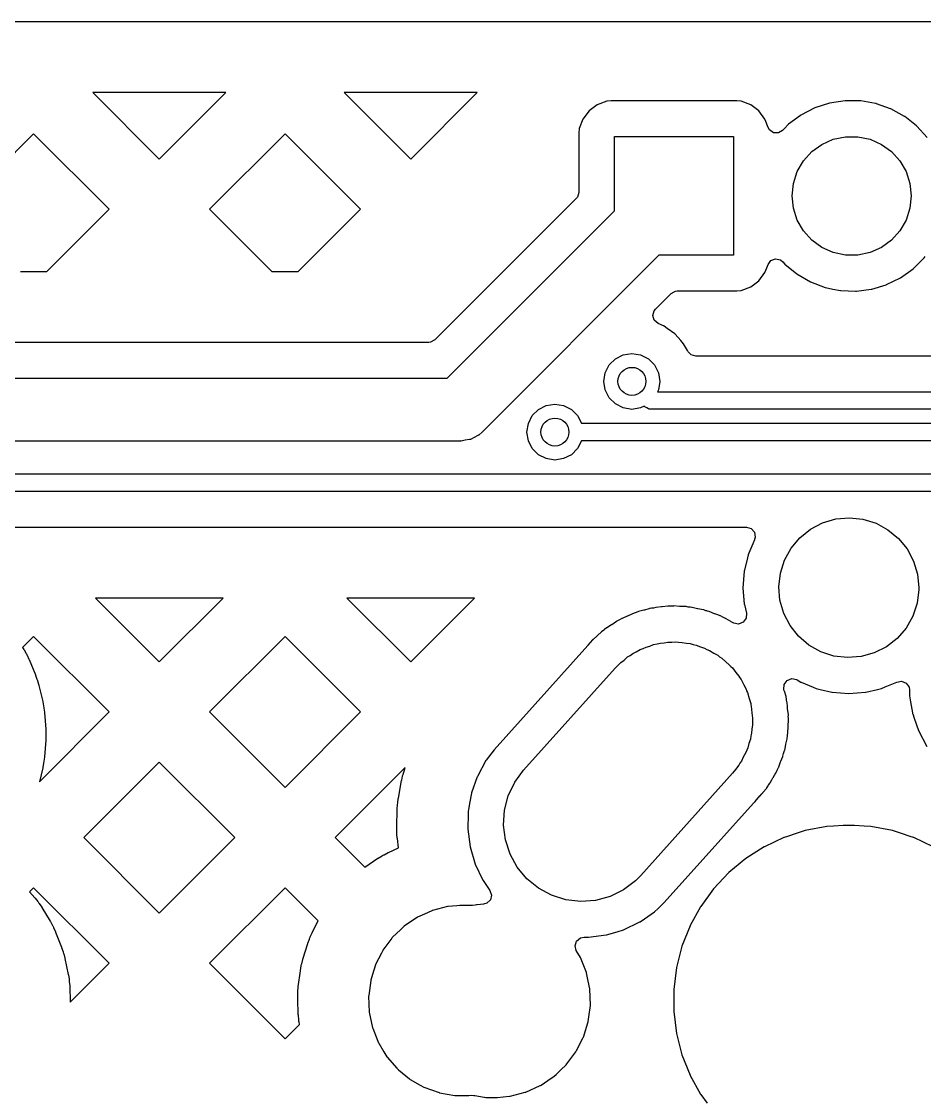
# Model space of a CAD drawing. Extents: x 124.3 to 210.2, y -114.7 to -26.3.
# Drawn here: x 166.68 to 179.58, y -41.89 to -26.51 of the extents above; entities that cross this region are included whole.
import ezdxf

# ---------------------------------------------------------------- set-up
doc = ezdxf.new("R2010")
doc.units = 0
doc.layers.add('BLACK', color=7, linetype='CONTINUOUS')

msp = doc.modelspace()

# ---------------------------------------------------------------- linework, layer by layer
at = {"layer": 'BLACK', "linetype": 'CONTINUOUS'}
for p, q in [((128.64, -26.5085), (205.862, -26.5085)), ((169.598, -27.5225), (167.695, -27.5225)), ((167.695, -27.5225), (168.647, -28.4742)), ((168.647, -28.4742), (169.598, -27.5225)), ((173.191, -27.5225), (171.287, -27.5225)), ((171.287, -27.5225), (172.239, -28.4742)), ((172.239, -28.4742), (173.191, -27.5225)), ((175.04, -27.6483), (174.903, -27.6994)), ((175.102, -27.6415), (175.04, -27.6483)), ((176.898, -27.6415), (175.102, -27.6415)), ((176.96, -27.6483), (176.898, -27.6415)), ((177.097, -27.6994), (176.96, -27.6483)), ((178.224, -27.674), (178.012, -27.7434)), ((178.445, -27.6402), (178.224, -27.674)), ((178.45, -27.6402), (178.445, -27.6402)), ((178.594, -27.642), (178.45, -27.6402)), ((178.45, -27.6402), (178.45, -27.6402)), ((178.668, -27.6429), (178.594, -27.642)), ((178.673, -27.6438), (178.668, -27.6429)), ((178.883, -27.6812), (178.673, -27.6438)), ((178.673, -27.6438), (178.673, -27.6438)), ((174.787, -27.7867), (174.699, -27.9033)), ((174.903, -27.6994), (174.787, -27.7867)), ((177.213, -27.7867), (177.097, -27.6994)), ((177.301, -27.9033), (177.213, -27.7867)), ((178.012, -27.7434), (177.814, -27.8465)), ((178.888, -27.6821), (178.883, -27.6812)), ((178.883, -27.6812), (178.883, -27.6812)), ((178.893, -27.6838), (178.888, -27.6821)), ((179.094, -27.7549), (178.893, -27.6838)), ((178.893, -27.6838), (178.893, -27.6838)), ((179.099, -27.7566), (179.094, -27.7549)), ((179.094, -27.7549), (179.094, -27.7549)), ((179.294, -27.8646), (179.099, -27.7566)), ((174.699, -27.9033), (174.648, -28.0397)), ((177.304, -27.9117), (177.301, -27.9033)), ((177.345, -28.0222), (177.304, -27.9117)), ((177.635, -27.9806), (177.579, -28.0397)), ((177.639, -27.9775), (177.635, -27.9806)), ((177.809, -27.8496), (177.639, -27.9775)), ((177.814, -27.8465), (177.809, -27.8496)), ((177.809, -27.8496), (177.809, -27.8496)), ((179.298, -27.8678), (179.294, -27.8646)), ((179.466, -27.9998), (179.298, -27.8678)), ((179.298, -27.8678), (179.298, -27.8678)), ((166.851, -28.1121), (165.772, -29.1912)), ((167.93, -29.1912), (166.851, -28.1121)), ((170.443, -28.1121), (169.364, -29.1912)), ((171.522, -29.1912), (170.443, -28.1121)), ((174.648, -28.0397), (174.641, -28.1019)), ((174.641, -28.1019), (174.641, -28.9508)), ((177.364, -28.0558), (177.345, -28.0222)), ((177.422, -28.097), (177.364, -28.0558)), ((177.493, -28.1005), (177.422, -28.097)), ((177.554, -28.0651), (177.493, -28.1005)), ((177.579, -28.0397), (177.554, -28.0651)), ((179.466, -27.9999), (179.466, -27.9998)), ((179.47, -28.0031), (179.466, -27.9999)), ((179.62, -28.1683), (179.47, -28.0031)), ((175.15, -29.2136), (175.15, -28.15)), ((175.15, -28.15), (176.85, -28.15)), ((176.85, -28.15), (176.85, -29.85)), ((177.971, -28.3683), (178.115, -28.2639)), ((178.115, -28.2639), (178.277, -28.1916)), ((178.277, -28.1916), (178.451, -28.1547)), ((178.451, -28.1547), (178.629, -28.1547)), ((178.629, -28.1547), (178.803, -28.1916)), ((178.803, -28.1916), (178.965, -28.2639)), ((178.965, -28.2639), (179.109, -28.3683)), ((177.852, -28.5004), (177.971, -28.3683)), ((179.109, -28.3683), (179.228, -28.5004)), ((177.763, -28.6543), (177.852, -28.5004)), ((179.228, -28.5004), (179.317, -28.6543)), ((177.709, -28.8233), (177.763, -28.6543)), ((179.317, -28.6543), (179.371, -28.8233)), ((177.69, -29), (177.709, -28.8233)), ((179.371, -28.8233), (179.39, -29)), ((174.605, -29.0399), (172.586, -31.0586)), ((174.621, -29.0189), (174.605, -29.0399)), ((174.641, -28.9508), (174.621, -29.0189)), ((177.709, -29.1767), (177.69, -29)), ((179.39, -29), (179.371, -29.1767)), ((167.039, -30.0815), (167.93, -29.1912)), ((169.364, -29.1912), (170.254, -30.0815)), ((170.632, -30.0815), (171.522, -29.1912)), ((172.76, -31.604), (175.15, -29.2136)), ((177.763, -29.3457), (177.709, -29.1767)), ((179.371, -29.1767), (179.317, -29.3457)), ((177.852, -29.4996), (177.763, -29.3457)), ((179.317, -29.3457), (179.228, -29.4996)), ((177.971, -29.6317), (177.852, -29.4996)), ((179.228, -29.4996), (179.109, -29.6317)), ((178.115, -29.7361), (177.971, -29.6317)), ((179.109, -29.6317), (178.965, -29.7361)), ((178.277, -29.8084), (178.115, -29.7361)), ((178.451, -29.8453), (178.277, -29.8084)), ((178.803, -29.8084), (178.629, -29.8453)), ((178.965, -29.7361), (178.803, -29.8084)), ((175.786, -29.85), (173.264, -32.3722)), ((176.85, -29.85), (175.786, -29.85)), ((177.326, -30.0284), (177.345, -29.9794)), ((177.345, -29.9794), (177.387, -29.9226)), ((177.387, -29.9226), (177.454, -29.8979)), ((177.454, -29.8979), (177.523, -29.9131)), ((177.523, -29.9131), (177.558, -29.9411)), ((177.558, -29.9411), (177.586, -29.9739)), ((177.586, -29.9739), (177.758, -30.1166)), ((178.629, -29.8453), (178.451, -29.8453)), ((179.433, -30.0285), (179.552, -29.9098)), ((179.552, -29.9098), (179.578, -29.8835)), ((179.578, -29.8835), (179.59, -29.8663)), ((166.662, -30.0815), (167.039, -30.0815)), ((170.254, -30.0815), (170.632, -30.0815)), ((177.213, -30.2133), (177.301, -30.0967)), ((177.301, -30.0967), (177.326, -30.0284)), ((177.758, -30.1166), (177.951, -30.2293)), ((179.238, -30.1709), (179.42, -30.0412)), ((179.42, -30.0412), (179.433, -30.0285)), ((177.097, -30.3006), (177.213, -30.2133)), ((177.951, -30.2293), (178.16, -30.309)), ((178.828, -30.3319), (179.032, -30.2707)), ((179.032, -30.2707), (179.037, -30.2692)), ((179.032, -30.2707), (179.032, -30.2707)), ((179.037, -30.2692), (179.238, -30.1709)), ((175.737, -30.619), (175.96, -30.3954)), ((175.96, -30.3954), (176.004, -30.3714)), ((176.004, -30.3714), (176.022, -30.3614)), ((176.022, -30.3614), (176.049, -30.3585)), ((176.049, -30.3585), (176.898, -30.3585)), ((176.898, -30.3585), (176.96, -30.3517)), ((176.96, -30.3517), (177.097, -30.3006)), ((178.16, -30.309), (178.165, -30.3101)), ((178.165, -30.3101), (178.165, -30.3101)), ((178.165, -30.3101), (178.272, -30.3319)), ((178.272, -30.3319), (178.379, -30.3536)), ((178.379, -30.3536), (178.384, -30.3538)), ((178.384, -30.3538), (178.384, -30.3538)), ((178.384, -30.3538), (178.597, -30.3616)), ((178.597, -30.3616), (178.597, -30.3616)), ((178.597, -30.3616), (178.602, -30.3618)), ((178.602, -30.3618), (178.607, -30.3611)), ((178.607, -30.3611), (178.818, -30.334)), ((178.607, -30.3611), (178.607, -30.3611)), ((178.818, -30.334), (178.823, -30.3334)), ((178.818, -30.334), (178.818, -30.334)), ((178.823, -30.3334), (178.828, -30.3319)), ((175.7, -30.7093), (175.719, -30.641)), ((175.72, -30.7772), (175.7, -30.7093)), ((175.719, -30.641), (175.737, -30.619)), ((175.774, -30.8232), (175.72, -30.7772)), ((175.851, -30.8572), (175.774, -30.8232)), ((175.857, -30.8599), (175.851, -30.8572)), ((175.851, -30.8572), (175.851, -30.8572)), ((175.862, -30.8638), (175.857, -30.8599)), ((175.904, -30.8941), (175.862, -30.8638)), ((175.862, -30.8638), (175.862, -30.8638)), ((176.011, -30.9721), (175.904, -30.8941)), ((172.586, -31.0586), (172.524, -31.0926)), ((176.016, -30.977), (176.011, -30.9721)), ((176.097, -31.0674), (176.016, -30.977)), ((176.016, -30.977), (176.016, -30.977)), ((172.497, -31.0955), (150.977, -31.0955)), ((172.524, -31.0926), (172.497, -31.0955)), ((176.139, -31.1141), (176.097, -31.0674)), ((176.195, -31.2105), (176.139, -31.1141)), ((176.205, -31.229), (176.195, -31.2105)), ((175.076, -31.4159), (175.165, -31.3274)), ((175.165, -31.3274), (175.276, -31.2706)), ((175.276, -31.2706), (175.4, -31.251)), ((175.4, -31.251), (175.524, -31.2706)), ((175.524, -31.2706), (175.635, -31.3274)), ((175.635, -31.3274), (175.724, -31.4159)), ((176.246, -31.272), (176.205, -31.229)), ((176.315, -31.292), (176.246, -31.272)), ((183.451, -31.292), (176.315, -31.292)), ((175.02, -31.5274), (175.076, -31.4159)), ((175.724, -31.4159), (175.78, -31.5274)), ((145.996, -31.604), (172.76, -31.604)), ((175, -31.651), (175.02, -31.5274)), ((175.02, -31.7746), (175, -31.651)), ((175.78, -31.5274), (175.8, -31.651)), ((175.8, -31.651), (175.78, -31.7746)), ((175.076, -31.8861), (175.02, -31.7746)), ((175.78, -31.7746), (175.767, -31.8005)), ((175.767, -31.8005), (183.487, -31.8005)), ((174.176, -31.9951), (174.3, -31.9755)), ((174.3, -31.9755), (174.424, -31.9951)), ((175.165, -31.9746), (175.076, -31.8861)), ((175.276, -32.0314), (175.165, -31.9746)), ((173.976, -32.1404), (174.065, -32.0519)), ((174.065, -32.0519), (174.176, -31.9951)), ((174.424, -31.9951), (174.535, -32.0519)), ((174.535, -32.0519), (174.624, -32.1404)), ((175.4, -32.051), (175.276, -32.0314)), ((175.524, -32.0314), (175.4, -32.051)), ((175.577, -32.0044), (175.524, -32.0314)), ((175.586, -32.0139), (175.577, -32.0044)), ((175.613, -32.0287), (175.586, -32.0139)), ((175.639, -32.0454), (175.613, -32.0287)), ((175.645, -32.0463), (175.639, -32.0454)), ((175.648, -32.0476), (175.645, -32.0463)), ((175.652, -32.0473), (175.648, -32.0476)), ((175.674, -32.0505), (175.652, -32.0473)), ((183.435, -32.0505), (175.674, -32.0505)), ((173.9, -32.3755), (173.92, -32.2519)), ((173.92, -32.2519), (173.976, -32.1404)), ((174.624, -32.1404), (174.68, -32.2505)), ((174.68, -32.2505), (183.3, -32.2505)), ((173.199, -32.4262), (173.145, -32.4521)), ((173.204, -32.4213), (173.199, -32.4262)), ((173.211, -32.4181), (173.204, -32.4213)), ((173.264, -32.3722), (173.211, -32.4181)), ((173.92, -32.4991), (173.9, -32.3755)), ((172.946, -32.504), (145.996, -32.504)), ((172.953, -32.5029), (172.946, -32.504)), ((172.96, -32.5038), (172.953, -32.5029)), ((173.019, -32.493), (172.96, -32.5038)), ((173.078, -32.4841), (173.019, -32.493)), ((173.085, -32.481), (173.078, -32.4841)), ((173.092, -32.4797), (173.085, -32.481)), ((173.145, -32.4521), (173.092, -32.4797)), ((173.976, -32.6106), (173.92, -32.4991)), ((174.68, -32.5005), (174.624, -32.6106)), ((183.249, -32.5005), (174.68, -32.5005)), ((174.065, -32.6991), (173.976, -32.6106)), ((174.176, -32.7559), (174.065, -32.6991)), ((174.535, -32.6991), (174.424, -32.7559)), ((174.624, -32.6106), (174.535, -32.6991)), ((174.3, -32.7755), (174.176, -32.7559)), ((174.424, -32.7559), (174.3, -32.7755)), ((154, -32.975), (183.3, -32.975)), ((183.248, -33.225), (154.052, -33.225)), ((177.952, -33.7632), (178.125, -33.6728)), ((178.125, -33.6728), (178.313, -33.6177)), ((178.313, -33.6177), (178.507, -33.6)), ((178.507, -33.6), (178.701, -33.6204)), ((178.701, -33.6204), (178.888, -33.6781)), ((162.861, -33.7335), (177.038, -33.7335)), ((177.038, -33.7335), (177.106, -33.7535)), ((177.106, -33.7535), (177.153, -33.8072)), ((177.153, -33.8072), (177.163, -33.8774)), ((177.8, -33.8855), (177.952, -33.7632)), ((178.888, -33.6781), (179.059, -33.771)), ((179.059, -33.771), (179.21, -33.8954)), ((177.126, -33.9746), (177.072, -34.1053)), ((177.151, -33.9158), (177.126, -33.9746)), ((177.152, -33.913), (177.151, -33.9158)), ((177.151, -33.9158), (177.151, -33.9158)), ((177.163, -33.8774), (177.152, -33.9129)), ((177.152, -33.9129), (177.152, -33.913)), ((177.675, -34.035), (177.8, -33.8855)), ((179.21, -33.8954), (179.333, -34.0466)), ((177.061, -34.1324), (177.052, -34.1715)), ((177.072, -34.1053), (177.061, -34.1324)), ((177.581, -34.2061), (177.675, -34.035)), ((179.333, -34.0466), (179.425, -34.2189)), ((177.052, -34.1715), (177.009, -34.3486)), ((177.522, -34.3921), (177.581, -34.2061)), ((179.425, -34.2189), (179.481, -34.4058)), ((177.005, -34.3633), (176.987, -34.6)), ((177.009, -34.3486), (177.005, -34.3633)), ((177.5, -34.586), (177.522, -34.3921)), ((179.481, -34.4058), (179.5, -34.6)), ((177.516, -34.7805), (177.5, -34.586)), ((169.558, -34.7475), (167.736, -34.7475)), ((167.736, -34.7475), (168.647, -35.6584)), ((168.647, -35.6584), (169.558, -34.7475)), ((173.15, -34.7475), (171.328, -34.7475)), ((171.328, -34.7475), (172.239, -35.6584)), ((172.239, -35.6584), (173.15, -34.7475)), ((176.987, -34.6), (177.005, -34.8367)), ((179.5, -34.6279), (179.475, -34.8215)), ((179.5, -34.6), (179.5, -34.6279)), ((175.643, -34.9019), (175.579, -34.921)), ((175.652, -34.8993), (175.643, -34.9019)), ((175.657, -34.8978), (175.652, -34.8993)), ((175.652, -34.8993), (175.652, -34.8993)), ((175.661, -34.8972), (175.657, -34.8978)), ((175.68, -34.8947), (175.661, -34.8972)), ((175.661, -34.8972), (175.661, -34.8972)), ((175.694, -34.8928), (175.68, -34.8947)), ((175.707, -34.8904), (175.694, -34.8928)), ((175.744, -34.8816), (175.707, -34.8904)), ((175.824, -34.8753), (175.744, -34.8816)), ((175.831, -34.8746), (175.824, -34.8753)), ((175.911, -34.8638), (175.831, -34.8746)), ((175.916, -34.864), (175.911, -34.8638)), ((175.949, -34.8648), (175.916, -34.864)), ((175.916, -34.864), (175.916, -34.864)), ((175.962, -34.8644), (175.949, -34.8648)), ((175.995, -34.8618), (175.962, -34.8644)), ((176, -34.8614), (175.995, -34.8618)), ((175.995, -34.8618), (175.995, -34.8618)), ((176.081, -34.8678), (176, -34.8614)), ((176.087, -34.8681), (176.081, -34.8678)), ((176.168, -34.8701), (176.087, -34.8681)), ((176.173, -34.871), (176.168, -34.8701)), ((176.206, -34.877), (176.173, -34.871)), ((176.173, -34.871), (176.173, -34.871)), ((176.219, -34.8787), (176.206, -34.877)), ((176.231, -34.8796), (176.219, -34.8787)), ((176.256, -34.8816), (176.231, -34.8796)), ((176.261, -34.8828), (176.256, -34.8816)), ((176.335, -34.9005), (176.261, -34.8828)), ((176.261, -34.8828), (176.261, -34.8828)), ((176.342, -34.9019), (176.335, -34.9005)), ((176.421, -34.9165), (176.342, -34.9019)), ((177.005, -34.8367), (177.007, -34.8415)), ((177.007, -34.8415), (177.007, -34.8415)), ((177.007, -34.8415), (177.036, -34.9643)), ((177.57, -34.9681), (177.516, -34.7805)), ((179.475, -34.8215), (179.414, -35.0067)), ((175.256, -35.04), (175.224, -35.0598)), ((175.261, -35.0381), (175.256, -35.04)), ((175.331, -35.0091), (175.261, -35.0381)), ((175.261, -35.0381), (175.261, -35.0381)), ((175.337, -35.0064), (175.331, -35.0091)), ((175.406, -34.9734), (175.337, -35.0064)), ((175.41, -34.9713), (175.406, -34.9734)), ((175.447, -34.9604), (175.41, -34.9713)), ((175.459, -34.9561), (175.447, -34.9604)), ((175.494, -34.9416), (175.459, -34.9561)), ((175.572, -34.9228), (175.494, -34.9416)), ((175.579, -34.921), (175.572, -34.9228)), ((176.426, -34.9182), (176.421, -34.9165)), ((176.457, -34.9291), (176.426, -34.9182)), ((176.426, -34.9182), (176.426, -34.9182)), ((176.47, -34.9328), (176.457, -34.9291)), ((176.48, -34.9352), (176.47, -34.9328)), ((176.506, -34.9416), (176.48, -34.9352)), ((176.581, -34.9726), (176.506, -34.9416)), ((176.587, -34.975), (176.581, -34.9726)), ((176.627, -34.9888), (176.587, -34.975)), ((176.659, -35.0003), (176.627, -34.9888)), ((176.664, -35.0019), (176.659, -35.0003)), ((176.659, -35.0003), (176.659, -35.0003)), ((176.668, -35.0043), (176.664, -35.0019)), ((176.697, -35.02), (176.668, -35.0043)), ((176.668, -35.0043), (176.668, -35.0043)), ((176.709, -35.0255), (176.697, -35.02)), ((176.739, -35.0381), (176.709, -35.0255)), ((176.744, -35.04), (176.739, -35.0381)), ((176.739, -35.0381), (176.739, -35.0381)), ((176.748, -35.0426), (176.744, -35.04)), ((176.813, -35.0823), (176.748, -35.0426)), ((176.748, -35.0426), (176.748, -35.0426)), ((177.033, -35.0352), (176.991, -35.093)), ((177.036, -34.9643), (177.033, -35.0352)), ((177.659, -35.1417), (177.57, -34.9681)), ((179.414, -35.0067), (179.317, -35.1764)), ((174.998, -35.2068), (174.967, -35.2284)), ((175.008, -35.1989), (174.998, -35.2068)), ((175.037, -35.1744), (175.008, -35.1989)), ((175.041, -35.1718), (175.037, -35.1744)), ((175.106, -35.1322), (175.041, -35.1718)), ((175.041, -35.1718), (175.041, -35.1718)), ((175.111, -35.1285), (175.106, -35.1322)), ((175.178, -35.0824), (175.111, -35.1285)), ((175.183, -35.0803), (175.178, -35.0824)), ((175.213, -35.066), (175.183, -35.0803)), ((175.183, -35.0803), (175.183, -35.0803)), ((175.224, -35.0598), (175.213, -35.066)), ((176.819, -35.0857), (176.813, -35.0823)), ((176.854, -35.1046), (176.819, -35.0857)), ((176.925, -35.1192), (176.854, -35.1046)), ((176.991, -35.093), (176.925, -35.1192)), ((177.781, -35.2947), (177.659, -35.1417)), ((179.317, -35.1764), (179.19, -35.3242)), ((166.851, -35.2963), (166.694, -35.4529)), ((167.93, -36.3754), (166.851, -35.2963)), ((170.443, -35.2963), (169.364, -36.3754)), ((171.522, -36.3754), (170.443, -35.2963)), ((174.838, -35.3451), (174.772, -35.4224)), ((174.841, -35.3414), (174.838, -35.3451)), ((174.838, -35.3451), (174.838, -35.3451)), ((174.845, -35.3382), (174.841, -35.3414)), ((174.903, -35.2889), (174.845, -35.3382)), ((174.845, -35.3382), (174.845, -35.3382)), ((174.908, -35.2844), (174.903, -35.2889)), ((174.967, -35.2284), (174.908, -35.2844)), ((177.929, -35.4211), (177.781, -35.2947)), ((179.19, -35.3242), (179.036, -35.4443)), ((166.694, -35.4529), (166.713, -35.4832)), ((166.713, -35.4832), (166.715, -35.4875)), ((166.715, -35.4875), (166.745, -35.5397)), ((174.77, -35.4247), (173.433, -36.915)), ((174.772, -35.4224), (174.77, -35.4247)), ((175.411, -35.5418), (175.462, -35.5165)), ((175.462, -35.5165), (175.516, -35.4846)), ((175.516, -35.4846), (175.561, -35.4678)), ((175.561, -35.4678), (175.602, -35.4476)), ((175.602, -35.4476), (175.654, -35.4334)), ((175.654, -35.4334), (175.709, -35.4133)), ((175.709, -35.4133), (175.761, -35.4044)), ((175.761, -35.4044), (175.809, -35.3914)), ((175.809, -35.3914), (175.859, -35.3876)), ((175.859, -35.3876), (175.912, -35.3785)), ((175.912, -35.3785), (175.969, -35.3792)), ((175.969, -35.3792), (176.022, -35.3752)), ((176.022, -35.3752), (176.068, -35.3805)), ((176.068, -35.3805), (176.118, -35.3812)), ((176.118, -35.3812), (176.178, -35.3931)), ((176.178, -35.3931), (176.234, -35.3996)), ((176.234, -35.3996), (176.275, -35.4124)), ((176.275, -35.4124), (176.32, -35.4213)), ((176.32, -35.4213), (176.381, -35.4457)), ((176.381, -35.4457), (176.438, -35.4637)), ((176.438, -35.4637), (176.472, -35.4822)), ((176.472, -35.4822), (176.511, -35.4976)), ((176.511, -35.4976), (176.57, -35.535)), ((178.1, -35.5164), (177.929, -35.4211)), ((178.285, -35.5767), (178.1, -35.5164)), ((179.036, -35.4443), (178.862, -35.5323)), ((166.745, -35.5397), (166.747, -35.5441)), ((166.747, -35.5441), (166.756, -35.5617)), ((166.756, -35.5617), (166.758, -35.5661)), ((166.758, -35.5661), (166.783, -35.6205)), ((166.783, -35.6205), (166.785, -35.625)), ((166.785, -35.625), (166.876, -35.8444)), ((175.195, -35.7155), (175.24, -35.6706)), ((175.24, -35.6706), (175.289, -35.6338)), ((175.289, -35.6338), (175.339, -35.5899)), ((175.339, -35.5899), (175.377, -35.5671)), ((175.377, -35.5671), (175.411, -35.5418)), ((176.57, -35.535), (176.626, -35.5651)), ((176.626, -35.5651), (176.653, -35.5875)), ((176.653, -35.5875), (176.685, -35.6075)), ((176.685, -35.6075), (176.74, -35.6582)), ((176.74, -35.6582), (176.791, -35.7003)), ((178.479, -35.5998), (178.285, -35.5767)), ((178.674, -35.5848), (178.479, -35.5998)), ((178.862, -35.5323), (178.674, -35.5848)), ((173.853, -37.2087), (175.163, -35.7487)), ((175.163, -35.7487), (175.178, -35.7332)), ((175.178, -35.7332), (175.184, -35.7256)), ((175.184, -35.7256), (175.195, -35.7155)), ((176.791, -35.7003), (176.812, -35.7246)), ((176.812, -35.7246), (176.836, -35.7472)), ((176.836, -35.7472), (176.884, -35.8109)), ((176.884, -35.8109), (176.928, -35.8644)), ((166.876, -35.8444), (166.878, -35.849)), ((166.878, -35.849), (166.898, -35.9051)), ((166.898, -35.9051), (166.9, -35.9098)), ((166.9, -35.9098), (166.906, -35.9286)), ((166.906, -35.9286), (166.908, -35.9333)), ((166.908, -35.9333), (166.924, -35.9909)), ((176.928, -35.8644), (176.942, -35.8887)), ((176.942, -35.8887), (176.959, -35.9122)), ((176.959, -35.9122), (176.997, -35.9879)), ((177.576, -35.9823), (177.618, -35.9246)), ((177.618, -35.9246), (177.683, -35.8983)), ((177.683, -35.8983), (177.753, -35.9119)), ((177.753, -35.9119), (177.761, -35.9164)), ((177.761, -35.9164), (177.813, -35.9482)), ((177.813, -35.9482), (177.818, -35.9501)), ((177.818, -35.9501), (177.818, -35.9501)), ((177.818, -35.9501), (177.989, -36.021)), ((179.044, -36.0074), (179.187, -35.9482)), ((179.187, -35.9488), (179.254, -35.9363)), ((179.187, -35.9482), (179.187, -35.9488)), ((179.254, -35.9363), (179.319, -35.963)), ((179.319, -35.963), (179.36, -36.021)), ((166.924, -35.9909), (166.925, -35.9957)), ((166.925, -35.9957), (166.981, -36.2266)), ((176.997, -35.9879), (177.032, -36.0514)), ((177.032, -36.0514), (177.039, -36.0742)), ((177.039, -36.0742), (177.05, -36.0968)), ((177.05, -36.0968), (177.075, -36.1832)), ((177.573, -36.0532), (177.576, -35.9823)), ((177.577, -36.0725), (177.573, -36.0532)), ((177.579, -36.0791), (177.577, -36.0725)), ((177.602, -36.1565), (177.579, -36.0791)), ((177.989, -36.021), (178.032, -36.0391)), ((178.032, -36.0391), (178.091, -36.0532)), ((178.091, -36.0532), (178.258, -36.0934)), ((178.258, -36.0934), (178.258, -36.0934)), ((178.258, -36.0934), (178.263, -36.0945)), ((178.263, -36.0945), (178.5, -36.1132)), ((178.5, -36.1132), (178.737, -36.0945)), ((178.737, -36.0945), (178.742, -36.0934)), ((178.742, -36.0934), (178.909, -36.0532)), ((178.742, -36.0934), (178.742, -36.0934)), ((178.909, -36.0532), (178.968, -36.0391)), ((178.968, -36.0391), (179.019, -36.0176)), ((179.019, -36.0176), (179.044, -36.0074)), ((179.36, -36.021), (179.367, -36.0603)), ((179.367, -36.0603), (179.368, -36.1219)), ((179.368, -36.1219), (179.368, -36.1457)), ((166.981, -36.2266), (166.982, -36.2314)), ((166.982, -36.2314), (166.993, -36.2901)), ((177.075, -36.1832), (177.098, -36.2546)), ((177.098, -36.2546), (177.1, -36.2746)), ((177.1, -36.2746), (177.106, -36.295)), ((177.603, -36.1614), (177.602, -36.1565)), ((177.607, -36.194), (177.603, -36.1614)), ((177.61, -36.2067), (177.607, -36.194)), ((177.618, -36.2437), (177.61, -36.2067)), ((177.622, -36.2952), (177.618, -36.2437)), ((179.368, -36.1457), (179.382, -36.2314)), ((179.382, -36.2314), (179.409, -36.3891)), ((166.933, -37.3725), (167.93, -36.3754)), ((166.993, -36.2901), (166.994, -36.295)), ((166.994, -36.295), (166.997, -36.3145)), ((166.997, -36.3145), (166.998, -36.3194)), ((166.998, -36.3194), (167.005, -36.3788)), ((167.005, -36.3788), (167.005, -36.3837)), ((167.005, -36.3837), (167.024, -36.6204)), ((169.364, -36.3754), (170.443, -37.4544)), ((170.443, -37.4544), (171.522, -36.3754)), ((177.106, -36.295), (177.115, -36.3903)), ((177.115, -36.3903), (177.124, -36.4666)), ((177.625, -36.3245), (177.622, -36.2952)), ((177.625, -36.3313), (177.625, -36.3245)), ((177.636, -36.4114), (177.625, -36.3313)), ((177.635, -36.4492), (177.636, -36.4163)), ((177.636, -36.4163), (177.636, -36.4114)), ((177.636, -36.4163), (177.636, -36.4163)), ((179.409, -36.3891), (179.411, -36.3992)), ((179.411, -36.3992), (179.412, -36.4039)), ((179.412, -36.4039), (179.432, -36.4633)), ((177.123, -36.5589), (177.114, -36.6219)), ((177.124, -36.4666), (177.123, -36.4829)), ((177.123, -36.4829), (177.125, -36.5)), ((177.125, -36.5), (177.123, -36.5589)), ((177.63, -36.6684), (177.632, -36.5877)), ((177.632, -36.5809), (177.633, -36.5702)), ((177.632, -36.5877), (177.632, -36.5809)), ((177.633, -36.5702), (177.639, -36.5)), ((177.636, -36.4621), (177.635, -36.4492)), ((177.636, -36.473), (177.636, -36.4621)), ((177.639, -36.5), (177.636, -36.473)), ((179.432, -36.4633), (179.493, -36.6429)), ((167.024, -36.6204), (167.024, -36.6254)), ((167.024, -36.6254), (167.027, -36.6852)), ((167.027, -36.7148), (167.024, -36.7746)), ((167.027, -36.6852), (167.027, -36.6901)), ((167.027, -36.6901), (167.027, -36.7099)), ((167.027, -36.7099), (167.027, -36.7148)), ((177.1, -36.7194), (177.094, -36.7626)), ((177.111, -36.6799), (177.1, -36.7194)), ((177.114, -36.6219), (177.111, -36.6799)), ((177.618, -36.7563), (177.621, -36.7184)), ((177.621, -36.7184), (177.623, -36.7056)), ((177.623, -36.7056), (177.629, -36.6733)), ((177.629, -36.6733), (177.63, -36.6684)), ((177.629, -36.6733), (177.629, -36.6733)), ((179.493, -36.6429), (179.612, -36.8707)), ((167.024, -36.7796), (167.005, -37.0163)), ((167.024, -36.7746), (167.024, -36.7796)), ((177.056, -36.8866), (177.04, -36.9201)), ((177.072, -36.8271), (177.056, -36.8866)), ((177.094, -36.7626), (177.072, -36.8271)), ((177.583, -36.9213), (177.598, -36.8419)), ((177.598, -36.8419), (177.599, -36.8352)), ((177.599, -36.8352), (177.617, -36.7611)), ((177.617, -36.7611), (177.618, -36.7563)), ((177.617, -36.7611), (177.617, -36.7611)), ((167.005, -37.0212), (166.998, -37.0806)), ((167.005, -37.0163), (167.005, -37.0212)), ((173.43, -36.9188), (173.318, -37.065)), ((173.431, -36.9169), (173.43, -36.9188)), ((173.43, -36.9188), (173.43, -36.9188)), ((173.433, -36.915), (173.431, -36.9169)), ((173.433, -36.915), (173.433, -36.915)), ((176.992, -37.0209), (176.964, -37.0794)), ((177.028, -36.9576), (176.992, -37.0209)), ((177.04, -36.9201), (177.028, -36.9576)), ((177.527, -37.0813), (177.556, -37.0109)), ((177.556, -37.0109), (177.558, -37.0063)), ((177.558, -37.0063), (177.567, -36.9694)), ((177.567, -36.9694), (177.571, -36.957)), ((177.571, -36.957), (177.582, -36.926)), ((177.582, -36.926), (177.583, -36.9213)), ((177.582, -36.926), (177.582, -36.926)), ((166.981, -37.1734), (166.933, -37.3725)), ((166.982, -37.1686), (166.981, -37.1734)), ((166.993, -37.1099), (166.982, -37.1686)), ((166.994, -37.105), (166.993, -37.1099)), ((166.997, -37.0855), (166.994, -37.105)), ((166.998, -37.0806), (166.997, -37.0855)), ((168.647, -37.0924), (167.568, -38.1714)), ((169.726, -38.1714), (168.647, -37.0924)), ((172.161, -37.1699), (171.16, -38.1714)), ((172.131, -37.2637), (172.149, -37.2066)), ((172.149, -37.2066), (172.15, -37.2019)), ((172.15, -37.2019), (172.161, -37.1699)), ((173.314, -37.07), (173.192, -37.2962)), ((173.318, -37.065), (173.314, -37.07)), ((173.726, -37.3806), (173.853, -37.2087)), ((176.878, -37.1966), (176.837, -37.2513)), ((176.927, -37.1372), (176.878, -37.1966)), ((176.944, -37.1063), (176.927, -37.1372)), ((176.964, -37.0794), (176.944, -37.1063)), ((177.462, -37.2393), (177.475, -37.2088)), ((177.475, -37.2088), (177.48, -37.1971)), ((177.48, -37.1971), (177.496, -37.1682)), ((177.496, -37.1682), (177.498, -37.1638)), ((177.496, -37.1682), (177.496, -37.1682)), ((177.498, -37.1638), (177.5, -37.1592)), ((177.5, -37.1592), (177.525, -37.0877)), ((177.5, -37.1592), (177.5, -37.1592)), ((177.525, -37.0877), (177.527, -37.0813)), ((172.063, -37.6085), (172.109, -37.3556)), ((172.109, -37.3556), (172.11, -37.3508)), ((172.11, -37.3508), (172.123, -37.2924)), ((172.123, -37.2924), (172.124, -37.2876)), ((172.124, -37.2876), (172.13, -37.2685)), ((172.13, -37.2685), (172.131, -37.2637)), ((173.19, -37.3008), (173.108, -37.534)), ((173.192, -37.2962), (173.19, -37.3008)), ((173.19, -37.3008), (173.19, -37.3008)), ((176.837, -37.2513), (175.527, -38.7113)), ((177.376, -37.39), (177.399, -37.3462)), ((177.399, -37.3462), (177.414, -37.319)), ((177.414, -37.319), (177.418, -37.3131)), ((177.418, -37.3131), (177.457, -37.2481)), ((177.457, -37.2481), (177.46, -37.2439)), ((177.46, -37.2439), (177.462, -37.2393)), ((177.462, -37.2393), (177.462, -37.2393)), ((173.634, -37.5734), (173.726, -37.3806)), ((177.273, -37.5249), (177.326, -37.4631)), ((177.326, -37.4631), (177.328, -37.4589)), ((177.328, -37.4589), (177.345, -37.4307)), ((177.328, -37.4589), (177.328, -37.4589)), ((177.345, -37.4307), (177.353, -37.42)), ((177.353, -37.42), (177.373, -37.394)), ((177.373, -37.3939), (177.376, -37.39)), ((177.373, -37.394), (177.373, -37.3939)), ((172.053, -37.6776), (172.054, -37.6727)), ((172.054, -37.6727), (172.062, -37.6134)), ((172.062, -37.6134), (172.063, -37.6085)), ((173.107, -37.5387), (173.08, -37.6828)), ((173.108, -37.534), (173.107, -37.5387)), ((173.108, -37.534), (173.108, -37.534)), ((173.579, -37.7801), (173.634, -37.5734)), ((177.138, -37.678), (177.15, -37.6663)), ((177.15, -37.6663), (177.155, -37.6618)), ((177.155, -37.6618), (177.159, -37.6586)), ((177.155, -37.6618), (177.155, -37.6618)), ((177.159, -37.6586), (177.162, -37.6549)), ((177.162, -37.6549), (177.229, -37.5768)), ((177.162, -37.6549), (177.162, -37.6549)), ((177.229, -37.5768), (177.231, -37.5745)), ((177.231, -37.5745), (177.256, -37.5461)), ((177.256, -37.5461), (177.259, -37.5431)), ((177.259, -37.5431), (177.269, -37.5301)), ((177.269, -37.5301), (177.273, -37.5249)), ((172.04, -38.0238), (172.046, -37.7668)), ((172.046, -37.7668), (172.047, -37.7619)), ((172.047, -37.7619), (172.05, -37.7022)), ((172.05, -37.7022), (172.051, -37.6972)), ((172.051, -37.6972), (172.053, -37.6776)), ((173.06, -37.7916), (173.059, -37.8539)), ((173.064, -37.7732), (173.06, -37.7916)), ((173.08, -37.6828), (173.064, -37.7732)), ((173.565, -37.9934), (173.579, -37.7801)), ((176.248, -38.6697), (177.138, -37.678)), ((173.059, -37.8539), (173.054, -38.0288)), ((172.04, -38.0288), (172.04, -38.0238)), ((172.041, -38.0886), (172.04, -38.0288)), ((172.041, -38.0935), (172.041, -38.0886)), ((172.042, -38.1133), (172.041, -38.0935)), ((172.043, -38.1182), (172.042, -38.1133)), ((172.048, -38.1778), (172.043, -38.1182)), ((173.054, -38.0288), (173.054, -38.0486)), ((173.054, -38.0486), (173.088, -38.3035)), ((173.592, -38.2054), (173.565, -37.9934)), ((177.748, -38.1133), (177.623, -38.1537)), ((177.876, -38.0714), (177.748, -38.1133)), ((178.186, -38.0124), (177.876, -38.0714)), ((178.282, -38.0064), (178.186, -38.0124)), ((178.419, -37.9977), (178.282, -38.0064)), ((178.421, -37.9976), (178.419, -37.9977)), ((178.419, -37.9977), (178.419, -37.9977)), ((178.579, -37.9976), (178.421, -37.9976)), ((178.581, -37.9977), (178.579, -37.9976)), ((178.718, -38.0064), (178.581, -37.9977)), ((178.581, -37.9977), (178.581, -37.9977)), ((178.814, -38.0124), (178.718, -38.0064)), ((179.124, -38.0714), (178.814, -38.0124)), ((179.252, -38.1133), (179.124, -38.0714)), ((179.377, -38.1537), (179.252, -38.1133)), ((167.568, -38.1714), (168.647, -39.2505)), ((168.647, -39.2505), (169.726, -38.1714)), ((171.16, -38.1714), (171.583, -38.5942)), ((172.049, -38.1827), (172.048, -38.1778)), ((172.067, -38.3182), (172.049, -38.1827)), ((173.658, -38.4086), (173.592, -38.2054)), ((177.573, -38.1704), (177.296, -38.3011)), ((177.577, -38.1687), (177.573, -38.1704)), ((177.573, -38.1704), (177.573, -38.1704)), ((177.623, -38.1537), (177.577, -38.1687)), ((179.423, -38.1687), (179.377, -38.1537)), ((179.427, -38.1704), (179.423, -38.1687)), ((179.704, -38.3011), (179.427, -38.1704)), ((179.427, -38.1704), (179.427, -38.1704)), ((171.775, -38.4647), (171.83, -38.4309)), ((171.83, -38.4309), (171.835, -38.4283)), ((171.835, -38.4283), (171.853, -38.4179)), ((171.853, -38.4179), (171.858, -38.4154)), ((171.858, -38.4154), (171.916, -38.3865)), ((171.916, -38.3865), (171.92, -38.3842)), ((171.92, -38.3842), (172.067, -38.3182)), ((173.088, -38.3035), (173.161, -38.5499)), ((173.762, -38.5956), (173.658, -38.4086)), ((177.292, -38.3028), (177.026, -38.4715)), ((177.296, -38.3011), (177.292, -38.3028)), ((177.296, -38.3011), (177.296, -38.3011)), ((171.583, -38.5942), (171.771, -38.4675)), ((171.771, -38.4675), (171.775, -38.4647)), ((173.161, -38.5499), (173.272, -38.7818)), ((173.899, -38.7597), (173.762, -38.5956)), ((177.026, -38.4715), (176.784, -38.6722)), ((175.527, -38.7113), (175.45, -38.7894)), ((175.901, -39.0561), (176.248, -38.6697)), ((176.784, -38.6722), (176.568, -38.9018)), ((166.851, -38.8884), (166.793, -38.9462)), ((167.93, -39.9675), (166.851, -38.8884)), ((170.443, -38.8884), (169.364, -39.9675)), ((170.917, -39.3624), (170.443, -38.8884)), ((173.272, -38.7818), (173.275, -38.7858)), ((173.275, -38.7858), (173.275, -38.7858)), ((173.275, -38.7858), (173.372, -38.9264)), ((174.064, -38.8949), (173.899, -38.7597)), ((174.252, -38.9963), (174.064, -38.8949)), ((175.45, -38.7894), (175.279, -38.9182)), ((176.568, -38.9018), (176.383, -39.1565)), ((166.793, -38.9462), (166.867, -39.0321)), ((166.867, -39.0321), (166.871, -39.0362)), ((166.871, -39.0362), (166.911, -39.0866)), ((173.372, -38.9264), (173.394, -38.9938)), ((173.394, -38.9938), (173.377, -39.0625)), ((174.456, -39.0604), (174.252, -38.9963)), ((175.088, -39.0124), (174.881, -39.0686)), ((175.279, -38.9182), (175.088, -39.0124)), ((175.863, -39.0987), (175.901, -39.0561)), ((166.911, -39.0866), (166.914, -39.0909)), ((166.914, -39.0909), (166.927, -39.1081)), ((166.927, -39.1081), (166.93, -39.1125)), ((166.93, -39.1125), (166.966, -39.1661)), ((166.966, -39.1661), (166.969, -39.1706)), ((166.969, -39.1706), (167.088, -39.3677)), ((172.765, -39.1574), (172.552, -39.2127)), ((172.77, -39.1561), (172.765, -39.1574)), ((172.765, -39.1574), (172.765, -39.1574)), ((172.776, -39.1556), (172.77, -39.1561)), ((172.898, -39.1452), (172.776, -39.1556)), ((172.776, -39.1556), (172.776, -39.1556)), ((172.942, -39.1415), (172.898, -39.1452)), ((173.104, -39.1415), (172.942, -39.1415)), ((173.106, -39.1416), (173.104, -39.1415)), ((173.121, -39.1423), (173.106, -39.1416)), ((173.106, -39.1416), (173.106, -39.1416)), ((173.159, -39.1384), (173.121, -39.1423)), ((173.181, -39.1327), (173.159, -39.1384)), ((173.186, -39.1313), (173.181, -39.1327)), ((173.181, -39.1327), (173.181, -39.1327)), ((173.191, -39.1309), (173.186, -39.1313)), ((173.235, -39.1272), (173.191, -39.1309)), ((173.191, -39.1309), (173.191, -39.1309)), ((173.279, -39.1235), (173.235, -39.1272)), ((173.325, -39.1107), (173.279, -39.1235)), ((173.377, -39.0625), (173.325, -39.1107)), ((174.668, -39.0848), (174.456, -39.0604)), ((174.881, -39.0686), (174.668, -39.0848)), ((175.723, -39.2316), (175.775, -39.1827)), ((175.775, -39.1827), (175.861, -39.1004)), ((175.861, -39.1004), (175.863, -39.0987)), ((175.861, -39.1004), (175.861, -39.1004)), ((176.381, -39.16), (176.233, -39.429)), ((176.383, -39.1565), (176.381, -39.16)), ((176.381, -39.16), (176.381, -39.16)), ((170.833, -39.5275), (170.917, -39.3624)), ((172.337, -39.3087), (172.146, -39.4374)), ((172.434, -39.265), (172.337, -39.3087)), ((172.542, -39.2162), (172.434, -39.265)), ((172.547, -39.214), (172.542, -39.2162)), ((172.542, -39.2162), (172.542, -39.2162)), ((172.552, -39.2127), (172.547, -39.214)), ((172.552, -39.2127), (172.552, -39.2127)), ((175.517, -39.3737), (175.58, -39.3305)), ((175.58, -39.3305), (175.723, -39.2316)), ((167.088, -39.3677), (167.091, -39.3724)), ((167.091, -39.3724), (167.122, -39.4289)), ((167.122, -39.4289), (167.124, -39.4336)), ((167.124, -39.4336), (167.134, -39.4527)), ((167.134, -39.4527), (167.136, -39.4575)), ((167.136, -39.4575), (167.162, -39.5164)), ((167.162, -39.5164), (167.164, -39.5213)), ((172.093, -39.4876), (171.979, -39.5966)), ((172.142, -39.4411), (172.093, -39.4876)), ((172.146, -39.4374), (172.142, -39.4411)), ((172.142, -39.4411), (172.142, -39.4411)), ((175.038, -39.5607), (175.188, -39.5162)), ((175.188, -39.5162), (175.28, -39.4887)), ((175.28, -39.4887), (175.512, -39.3776)), ((175.512, -39.3776), (175.517, -39.3737)), ((176.231, -39.4324), (176.115, -39.7252)), ((176.233, -39.429), (176.231, -39.4324)), ((167.164, -39.5213), (167.249, -39.7358)), ((170.77, -39.6813), (170.792, -39.6206)), ((170.792, -39.6206), (170.794, -39.6156)), ((170.794, -39.6156), (170.802, -39.5959)), ((170.802, -39.5959), (170.804, -39.591)), ((170.804, -39.591), (170.831, -39.5323)), ((170.831, -39.5323), (170.833, -39.5275)), ((171.969, -39.6104), (171.841, -39.7815)), ((171.976, -39.6009), (171.969, -39.6104)), ((171.979, -39.5966), (171.976, -39.6009)), ((174.587, -39.7173), (174.609, -39.6498)), ((174.609, -39.6498), (174.663, -39.6047)), ((174.663, -39.6047), (174.716, -39.5946)), ((174.716, -39.5946), (174.774, -39.596)), ((174.774, -39.596), (174.774, -39.596)), ((174.774, -39.596), (174.779, -39.5962)), ((174.779, -39.5962), (175.033, -39.5621)), ((175.033, -39.5621), (175.038, -39.5607)), ((175.038, -39.5607), (175.038, -39.5607)), ((167.249, -39.7358), (167.251, -39.7408)), ((167.251, -39.7408), (167.272, -39.8017)), ((167.272, -39.8017), (167.274, -39.8067)), ((167.274, -39.8067), (167.28, -39.8271)), ((170.7, -39.9065), (170.768, -39.6864)), ((170.768, -39.6864), (170.77, -39.6813)), ((171.82, -39.8233), (171.737, -39.9871)), ((171.839, -39.7863), (171.82, -39.8233)), ((171.841, -39.7815), (171.839, -39.7863)), ((171.839, -39.7863), (171.839, -39.7863)), ((174.605, -39.7859), (174.587, -39.7173)), ((174.664, -39.8826), (174.605, -39.7859)), ((176.115, -39.7252), (176.037, -40.0302)), ((167.28, -39.8271), (167.281, -39.8323)), ((167.281, -39.8323), (167.297, -39.8948)), ((167.297, -39.8948), (167.298, -39.9)), ((167.298, -39.9), (167.346, -40.1256)), ((167.375, -40.5223), (167.93, -39.9675)), ((169.364, -39.9675), (170.443, -41.0465)), ((170.676, -40), (170.681, -39.9792)), ((170.681, -39.9792), (170.682, -39.974)), ((170.682, -39.974), (170.699, -39.9117)), ((170.699, -39.9117), (170.7, -39.9065)), ((174.75, -40.101), (174.664, -39.8826)), ((167.346, -40.1256), (167.347, -40.1309)), ((167.347, -40.1309), (167.357, -40.1945)), ((170.633, -40.3025), (170.663, -40.074)), ((170.663, -40.074), (170.664, -40.0687)), ((170.664, -40.0687), (170.675, -40.0052)), ((170.675, -40.0052), (170.676, -40)), ((171.694, -40.1256), (171.668, -40.2072)), ((171.735, -39.9921), (171.694, -40.1256)), ((171.737, -39.9871), (171.735, -39.9921)), ((171.735, -39.9921), (171.735, -39.9921)), ((174.751, -40.1062), (174.75, -40.101)), ((174.775, -40.2211), (174.751, -40.1062)), ((174.751, -40.1062), (174.751, -40.1062)), ((176.037, -40.0302), (175.998, -40.3426)), ((167.357, -40.1945), (167.358, -40.1998)), ((167.358, -40.1998), (167.361, -40.2209)), ((167.361, -40.2209), (167.361, -40.2262)), ((167.361, -40.2262), (167.366, -40.2905)), ((171.668, -40.2125), (171.639, -40.4293)), ((171.668, -40.2072), (171.668, -40.2125)), ((174.798, -40.3308), (174.775, -40.2211)), ((167.366, -40.2905), (167.367, -40.2958)), ((167.367, -40.2958), (167.375, -40.5223)), ((170.625, -40.3987), (170.626, -40.3774)), ((170.625, -40.404), (170.625, -40.3987)), ((170.625, -40.4685), (170.625, -40.404)), ((170.626, -40.3774), (170.627, -40.3721)), ((170.627, -40.3721), (170.632, -40.3078)), ((170.632, -40.3078), (170.633, -40.3025)), ((171.639, -40.4293), (171.638, -40.4358)), ((171.638, -40.4358), (171.647, -40.6662)), ((174.807, -40.5654), (174.798, -40.3308)), ((175.998, -40.3426), (175.998, -40.6574)), ((170.625, -40.4738), (170.625, -40.4685)), ((170.633, -40.7042), (170.625, -40.4738)), ((174.785, -40.7317), (174.806, -40.5707)), ((174.806, -40.5707), (174.807, -40.5654)), ((174.806, -40.5707), (174.806, -40.5707)), ((170.634, -40.7095), (170.633, -40.7042)), ((170.639, -40.7738), (170.634, -40.7095)), ((171.647, -40.6662), (171.694, -40.8918)), ((174.776, -40.7982), (174.785, -40.7317)), ((175.998, -40.6574), (176.037, -40.9698)), ((170.443, -41.0465), (170.649, -40.8407)), ((170.639, -40.7791), (170.639, -40.7738)), ((170.642, -40.8002), (170.639, -40.7791)), ((170.643, -40.8055), (170.642, -40.8002)), ((170.649, -40.8407), (170.643, -40.8055)), ((171.694, -40.8918), (171.696, -40.8967)), ((171.696, -40.8967), (171.696, -40.8968)), ((171.696, -40.8968), (171.759, -41.0566)), ((174.706, -41.0224), (174.77, -40.8166)), ((174.77, -40.8166), (174.775, -40.8033)), ((174.775, -40.8033), (174.776, -40.7982)), ((174.609, -41.2137), (174.704, -41.0271)), ((174.704, -41.0271), (174.706, -41.0224)), ((174.704, -41.0271), (174.704, -41.0271)), ((176.037, -40.9698), (176.115, -41.2748)), ((171.759, -41.0566), (171.779, -41.1062)), ((171.779, -41.1062), (171.782, -41.1108)), ((171.782, -41.1108), (171.782, -41.1108)), ((171.782, -41.1108), (171.855, -41.2317)), ((171.855, -41.2317), (171.898, -41.3033)), ((171.898, -41.3033), (171.902, -41.3073)), ((171.902, -41.3073), (172.041, -41.4677)), ((174.472, -41.4041), (174.543, -41.3083)), ((174.543, -41.3083), (174.6, -41.2317)), ((174.6, -41.2317), (174.609, -41.2137)), ((176.115, -41.2748), (176.231, -41.5676)), ((172.041, -41.4677), (172.049, -41.4774)), ((172.049, -41.4774), (172.066, -41.4914)), ((172.066, -41.4914), (172.224, -41.6202)), ((174.316, -41.5574), (174.385, -41.4914)), ((174.385, -41.4914), (174.46, -41.42)), ((174.46, -41.42), (174.472, -41.4041)), ((172.224, -41.6202), (172.224, -41.6202)), ((172.224, -41.6202), (172.228, -41.6236)), ((172.228, -41.6236), (172.232, -41.6263)), ((172.232, -41.6263), (172.232, -41.6263)), ((172.232, -41.6263), (172.375, -41.7073)), ((174.104, -41.7073), (174.198, -41.6443)), ((174.198, -41.6443), (174.29, -41.5821)), ((174.29, -41.5821), (174.316, -41.5574)), ((176.231, -41.5676), (176.233, -41.571)), ((176.233, -41.571), (176.233, -41.571)), ((176.233, -41.571), (176.379, -41.8368)), ((172.375, -41.7073), (172.428, -41.7377)), ((172.428, -41.7377), (172.645, -41.8163)), ((172.645, -41.8163), (172.65, -41.8173)), ((172.65, -41.8173), (172.65, -41.8173)), ((172.65, -41.8173), (172.868, -41.8566)), ((173.659, -41.8673), (173.876, -41.811)), ((173.876, -41.811), (173.881, -41.8097)), ((173.876, -41.811), (173.876, -41.811)), ((173.881, -41.8097), (173.886, -41.8075)), ((173.886, -41.8075), (174.09, -41.7154)), ((173.886, -41.8075), (173.886, -41.8075)), ((174.09, -41.7154), (174.095, -41.7132)), ((174.09, -41.7154), (174.09, -41.7154)), ((174.095, -41.7132), (174.104, -41.7073)), ((172.868, -41.8566), (172.868, -41.8566)), ((172.868, -41.8566), (172.872, -41.8574)), ((172.872, -41.8574), (172.889, -41.8582)), ((172.889, -41.8582), (172.894, -41.8584)), ((172.894, -41.8584), (172.894, -41.8584)), ((172.894, -41.8584), (172.896, -41.8585)), ((172.896, -41.8585), (173.058, -41.8585)), ((173.058, -41.8585), (173.071, -41.8574)), ((173.071, -41.8574), (173.109, -41.8542)), ((173.109, -41.8542), (173.142, -41.8557)), ((173.142, -41.8557), (173.156, -41.8583)), ((173.156, -41.8583), (173.289, -41.8823)), ((173.289, -41.8823), (173.293, -41.8825)), ((173.293, -41.8825), (173.293, -41.8825)), ((173.293, -41.8825), (173.312, -41.8834)), ((173.312, -41.8834), (173.312, -41.8834)), ((173.312, -41.8834), (173.314, -41.8835)), ((173.314, -41.8835), (173.479, -41.8835)), ((173.479, -41.8835), (173.56, -41.8766)), ((173.56, -41.8766), (173.649, -41.8691)), ((173.649, -41.8691), (173.654, -41.8687)), ((173.649, -41.8691), (173.649, -41.8691)), ((173.654, -41.8687), (173.659, -41.8673)), ((173.659, -41.8673), (173.659, -41.8673)), ((176.379, -41.8368), (176.383, -41.8435)), ((176.383, -41.8435), (176.473, -41.9679))]:
    msp.add_line(p, q, dxfattribs=at)
at = {"layer": 'BLACK'}
for centre in [(175.4, -31.651), (174.3, -32.3755)]:
    msp.add_circle(centre, 0.2, dxfattribs=at)

doc.saveas('drawing.dxf')
